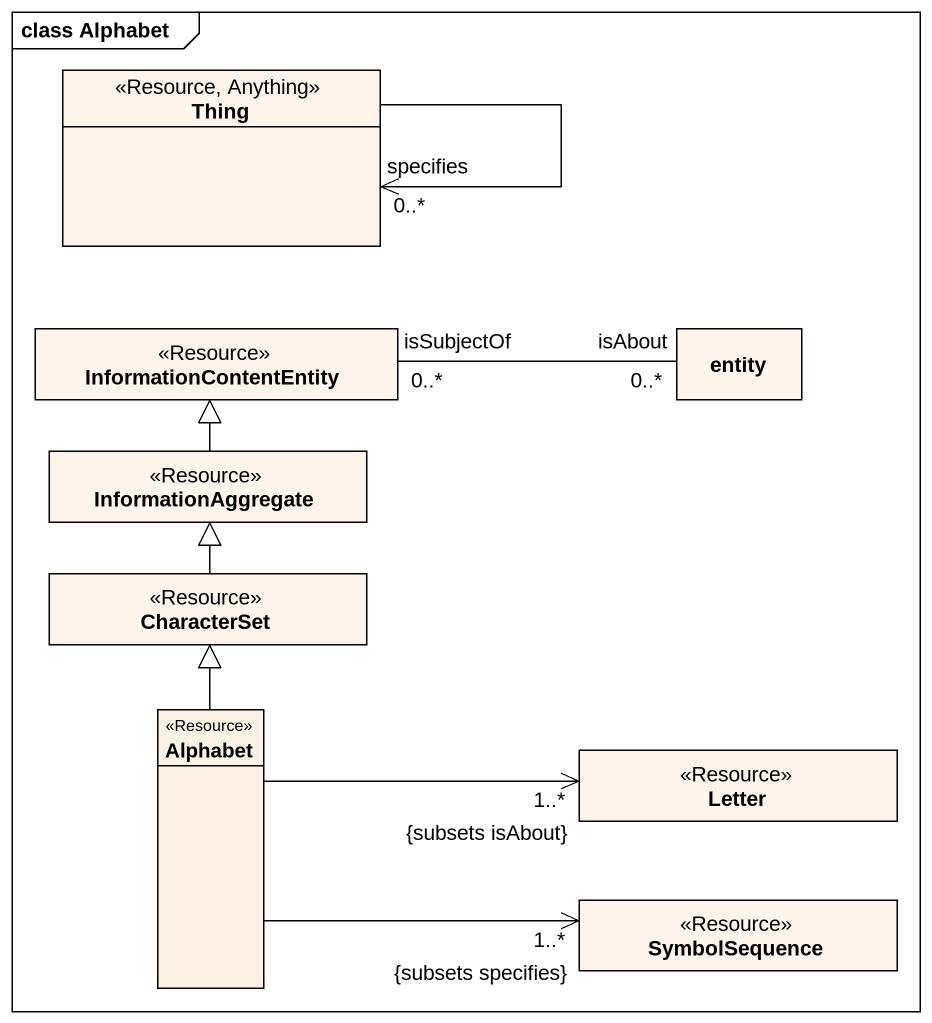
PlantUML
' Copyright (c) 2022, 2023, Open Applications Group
@startuml
mainframe class Alphabet
hide circle
hide empty members
class Thing <<Resource, Anything>> #FFF4EA
class InformationContentEntity <<Resource>> #FFF4EA
class "entity" as entity_ #FFF4EA
class InformationAggregate <<Resource>> #FFF4EA
class CharacterSet <<Resource>> #FFF4EA
class Alphabet <<Resource>>
class Letter <<Resource>> #FFF4EA
class SymbolSequence <<Resource>> #FFF4EA
Thing --> "specifies\n0..*" Thing
InformationContentEntity "isSubjectOf\n0..*" -right- "isAbout\n0..*" entity_
InformationAggregate -up-|> InformationContentEntity
CharacterSet -up-|> InformationAggregate
Alphabet -up-|> CharacterSet
Alphabet -right-> "1..*\n{subsets isAbout}" Letter
Alphabet -right-> "1..*\n{subsets specifies}" SymbolSequence
@enduml
